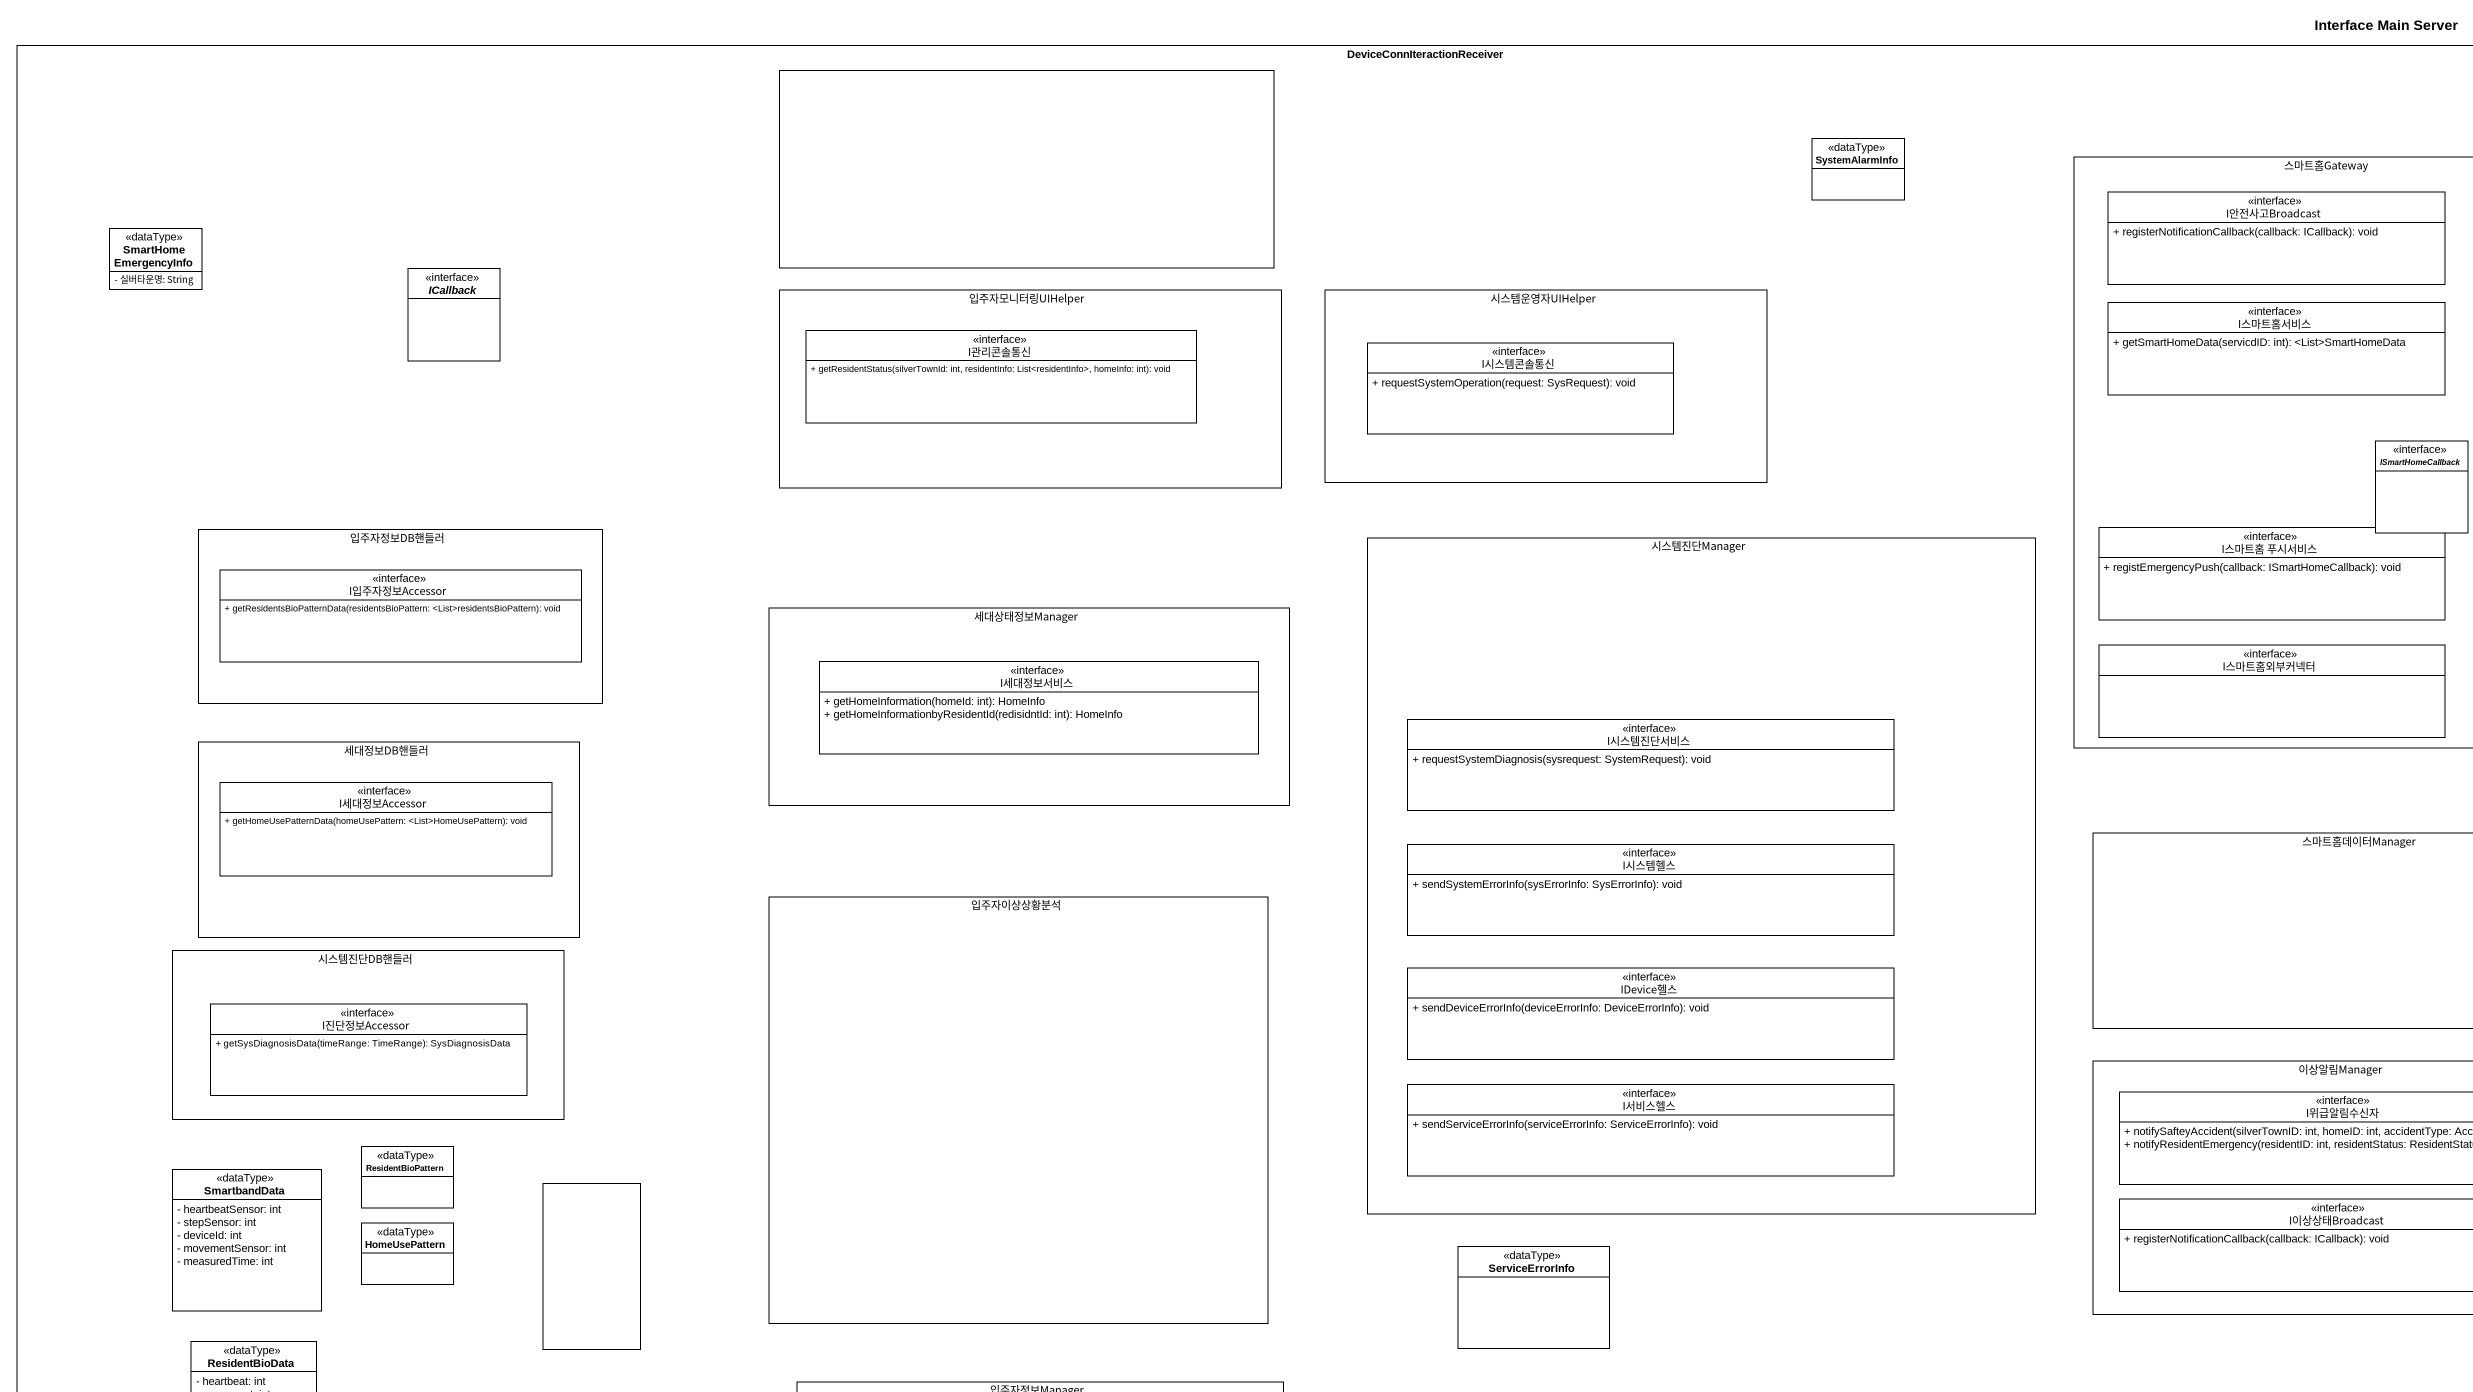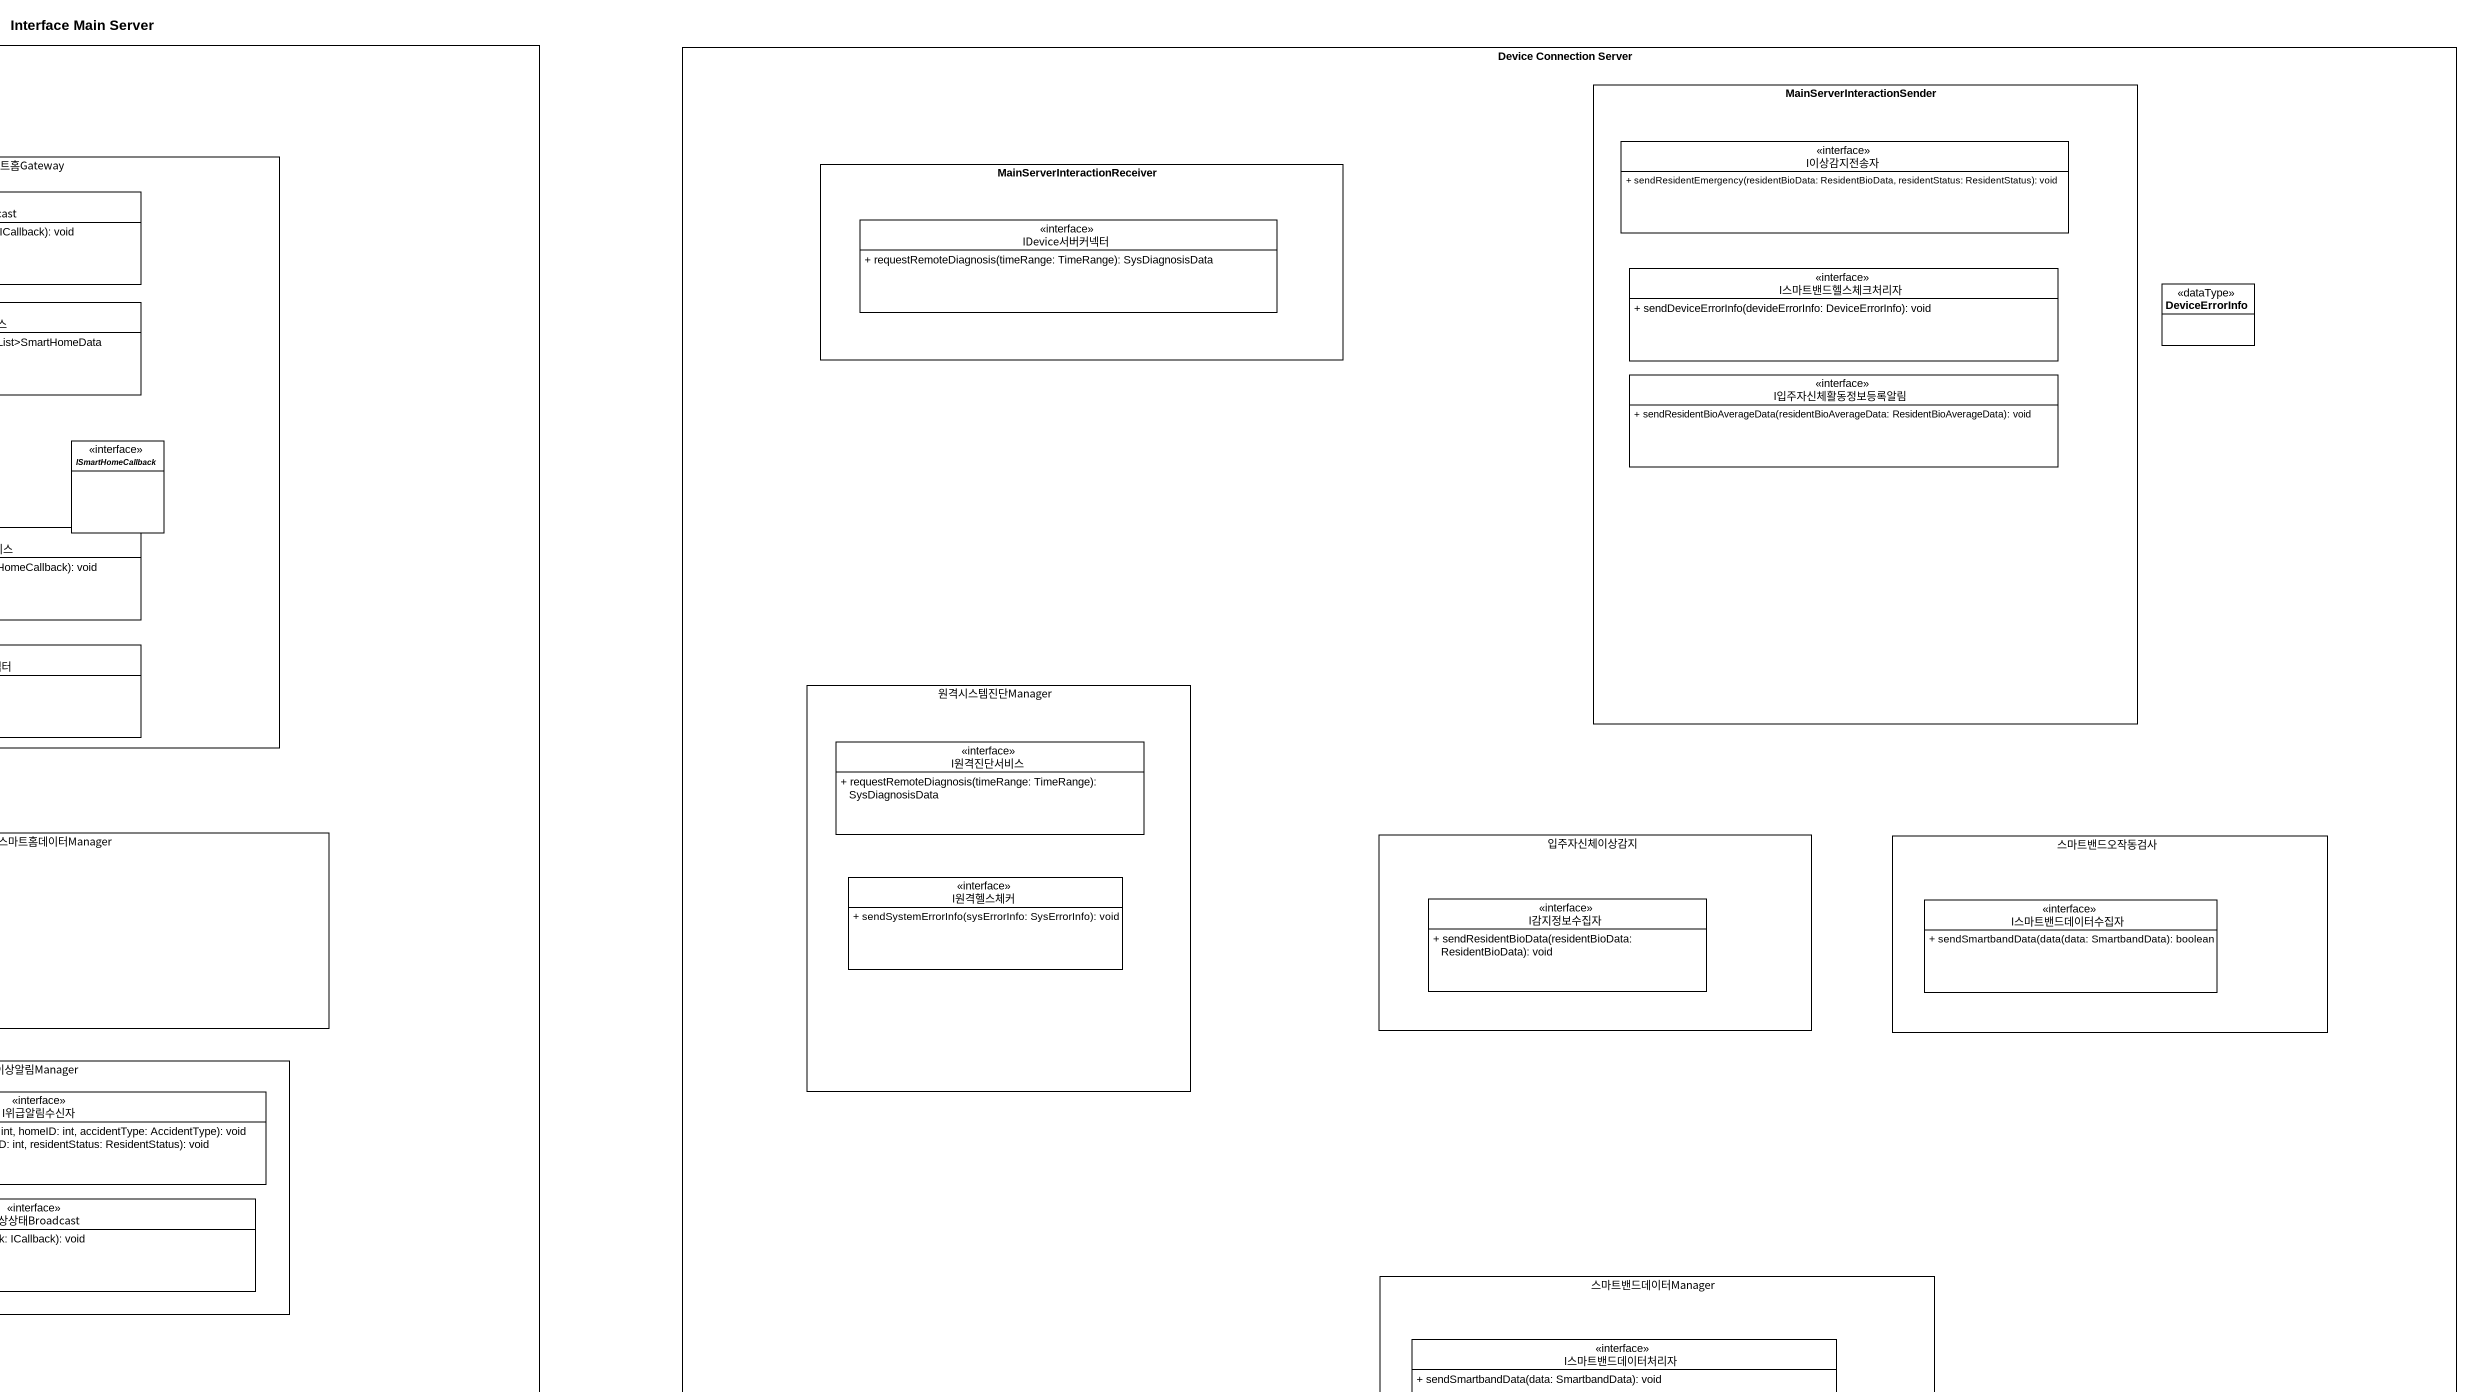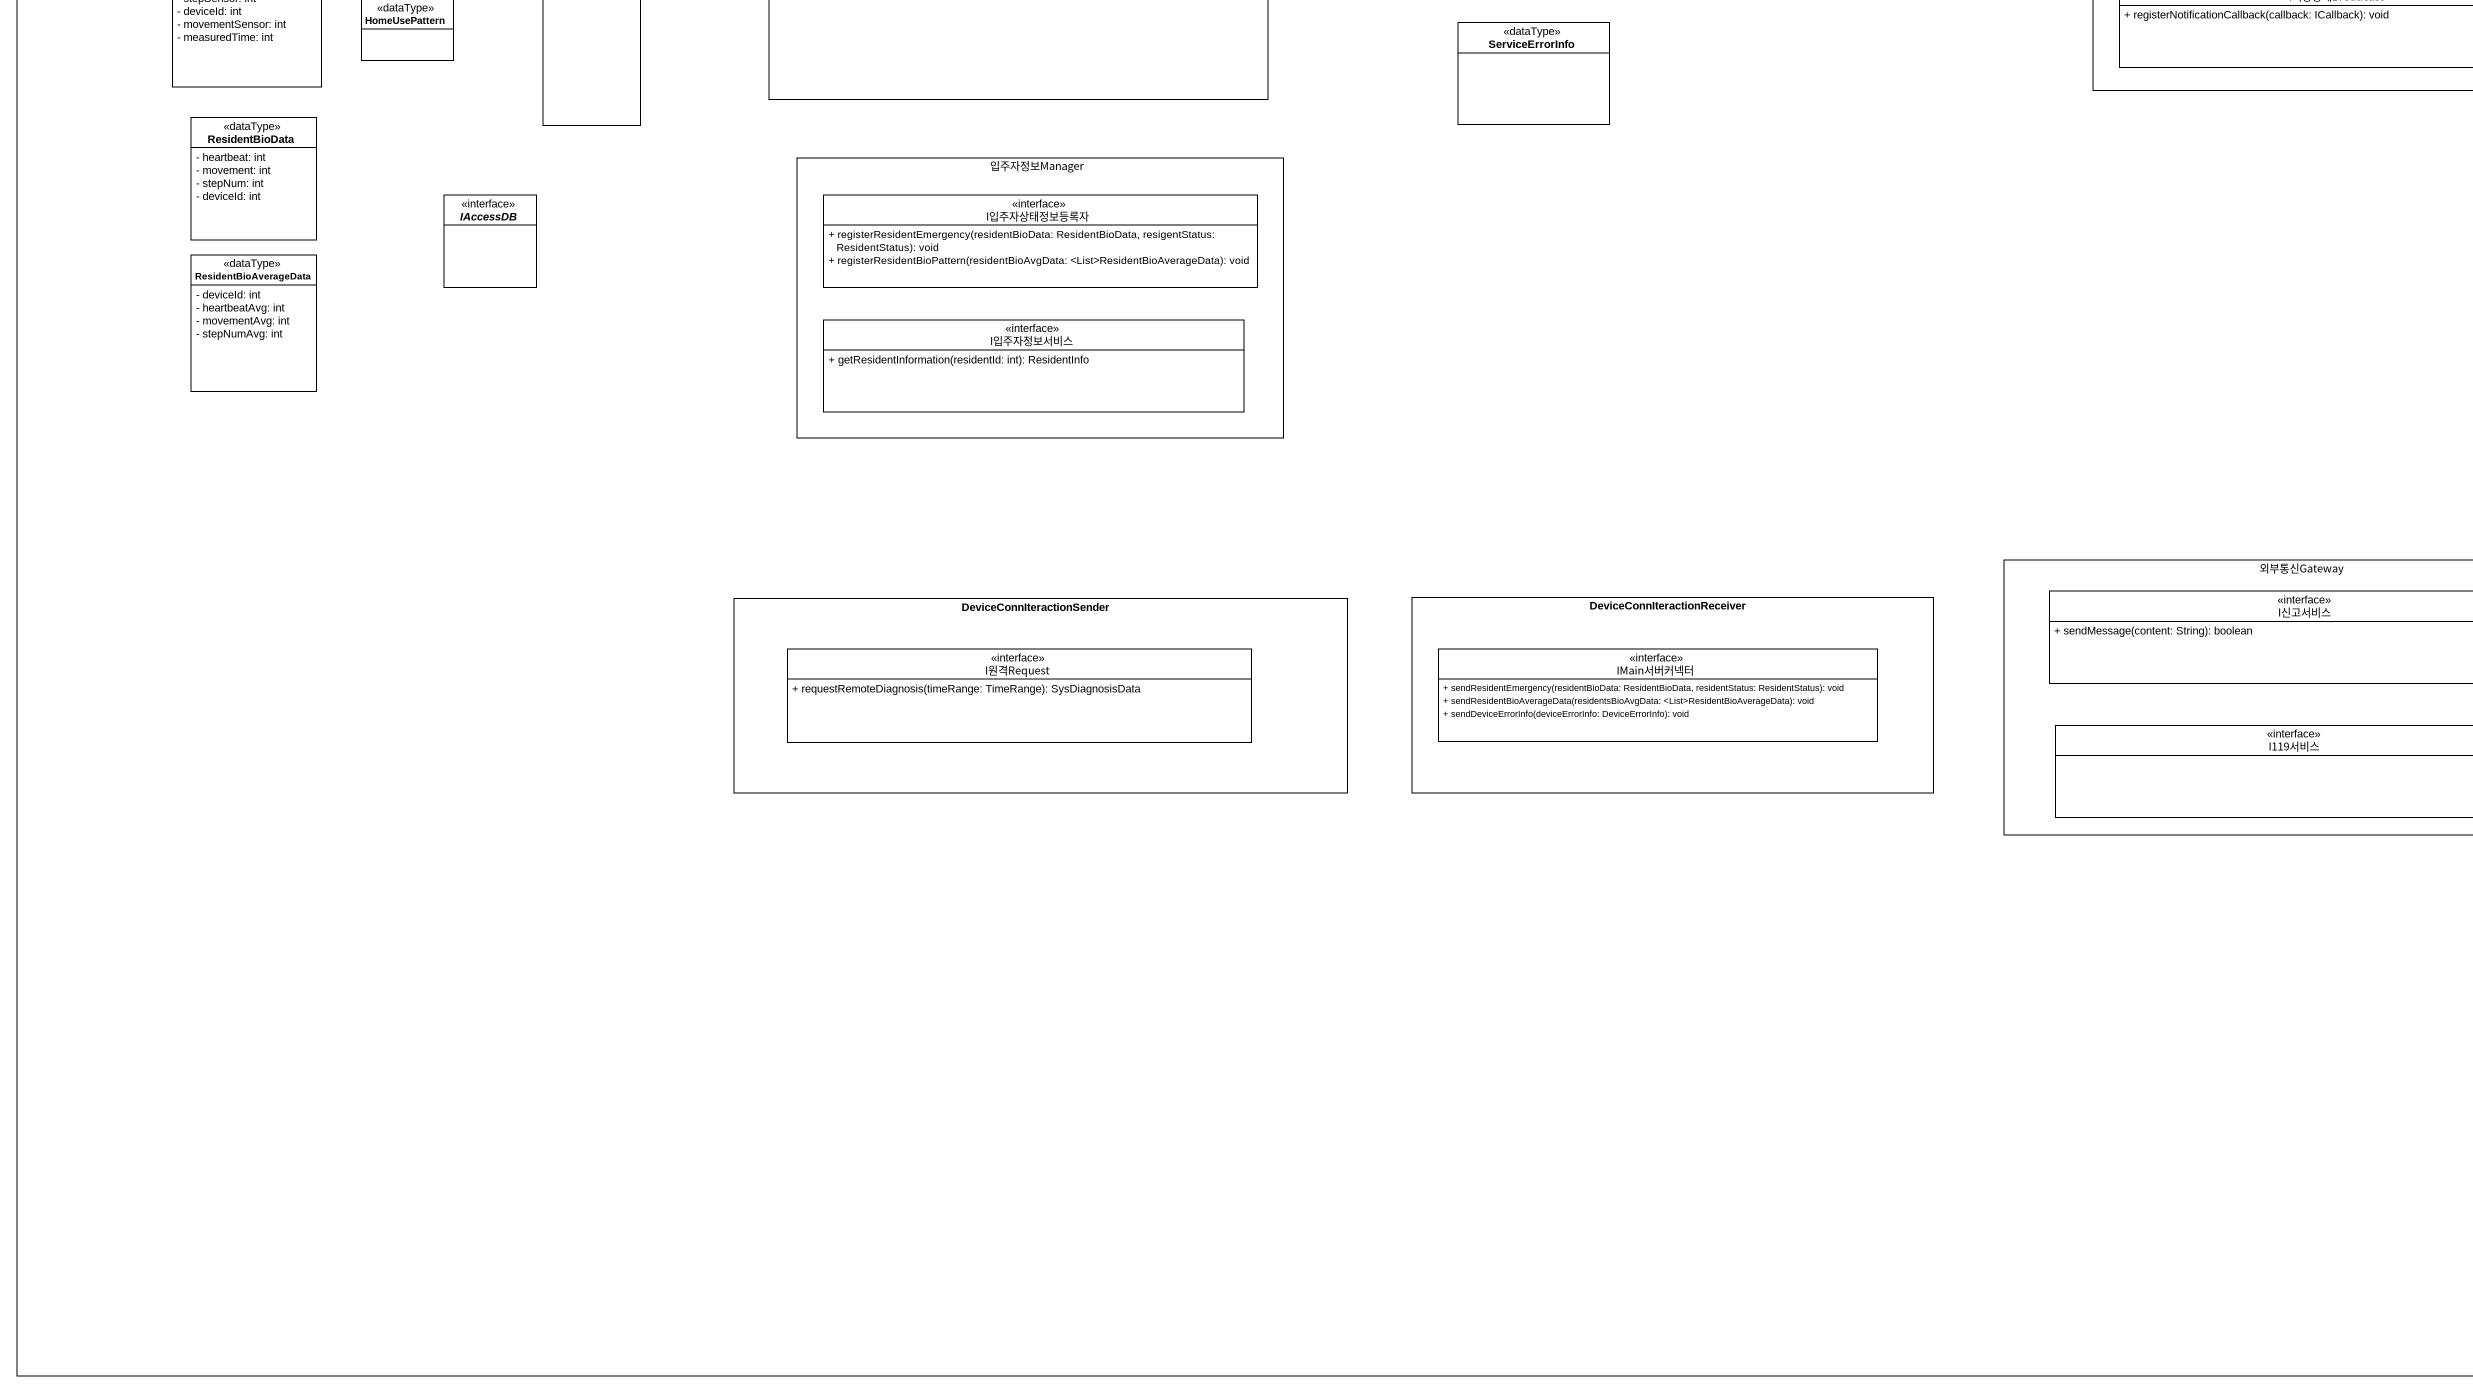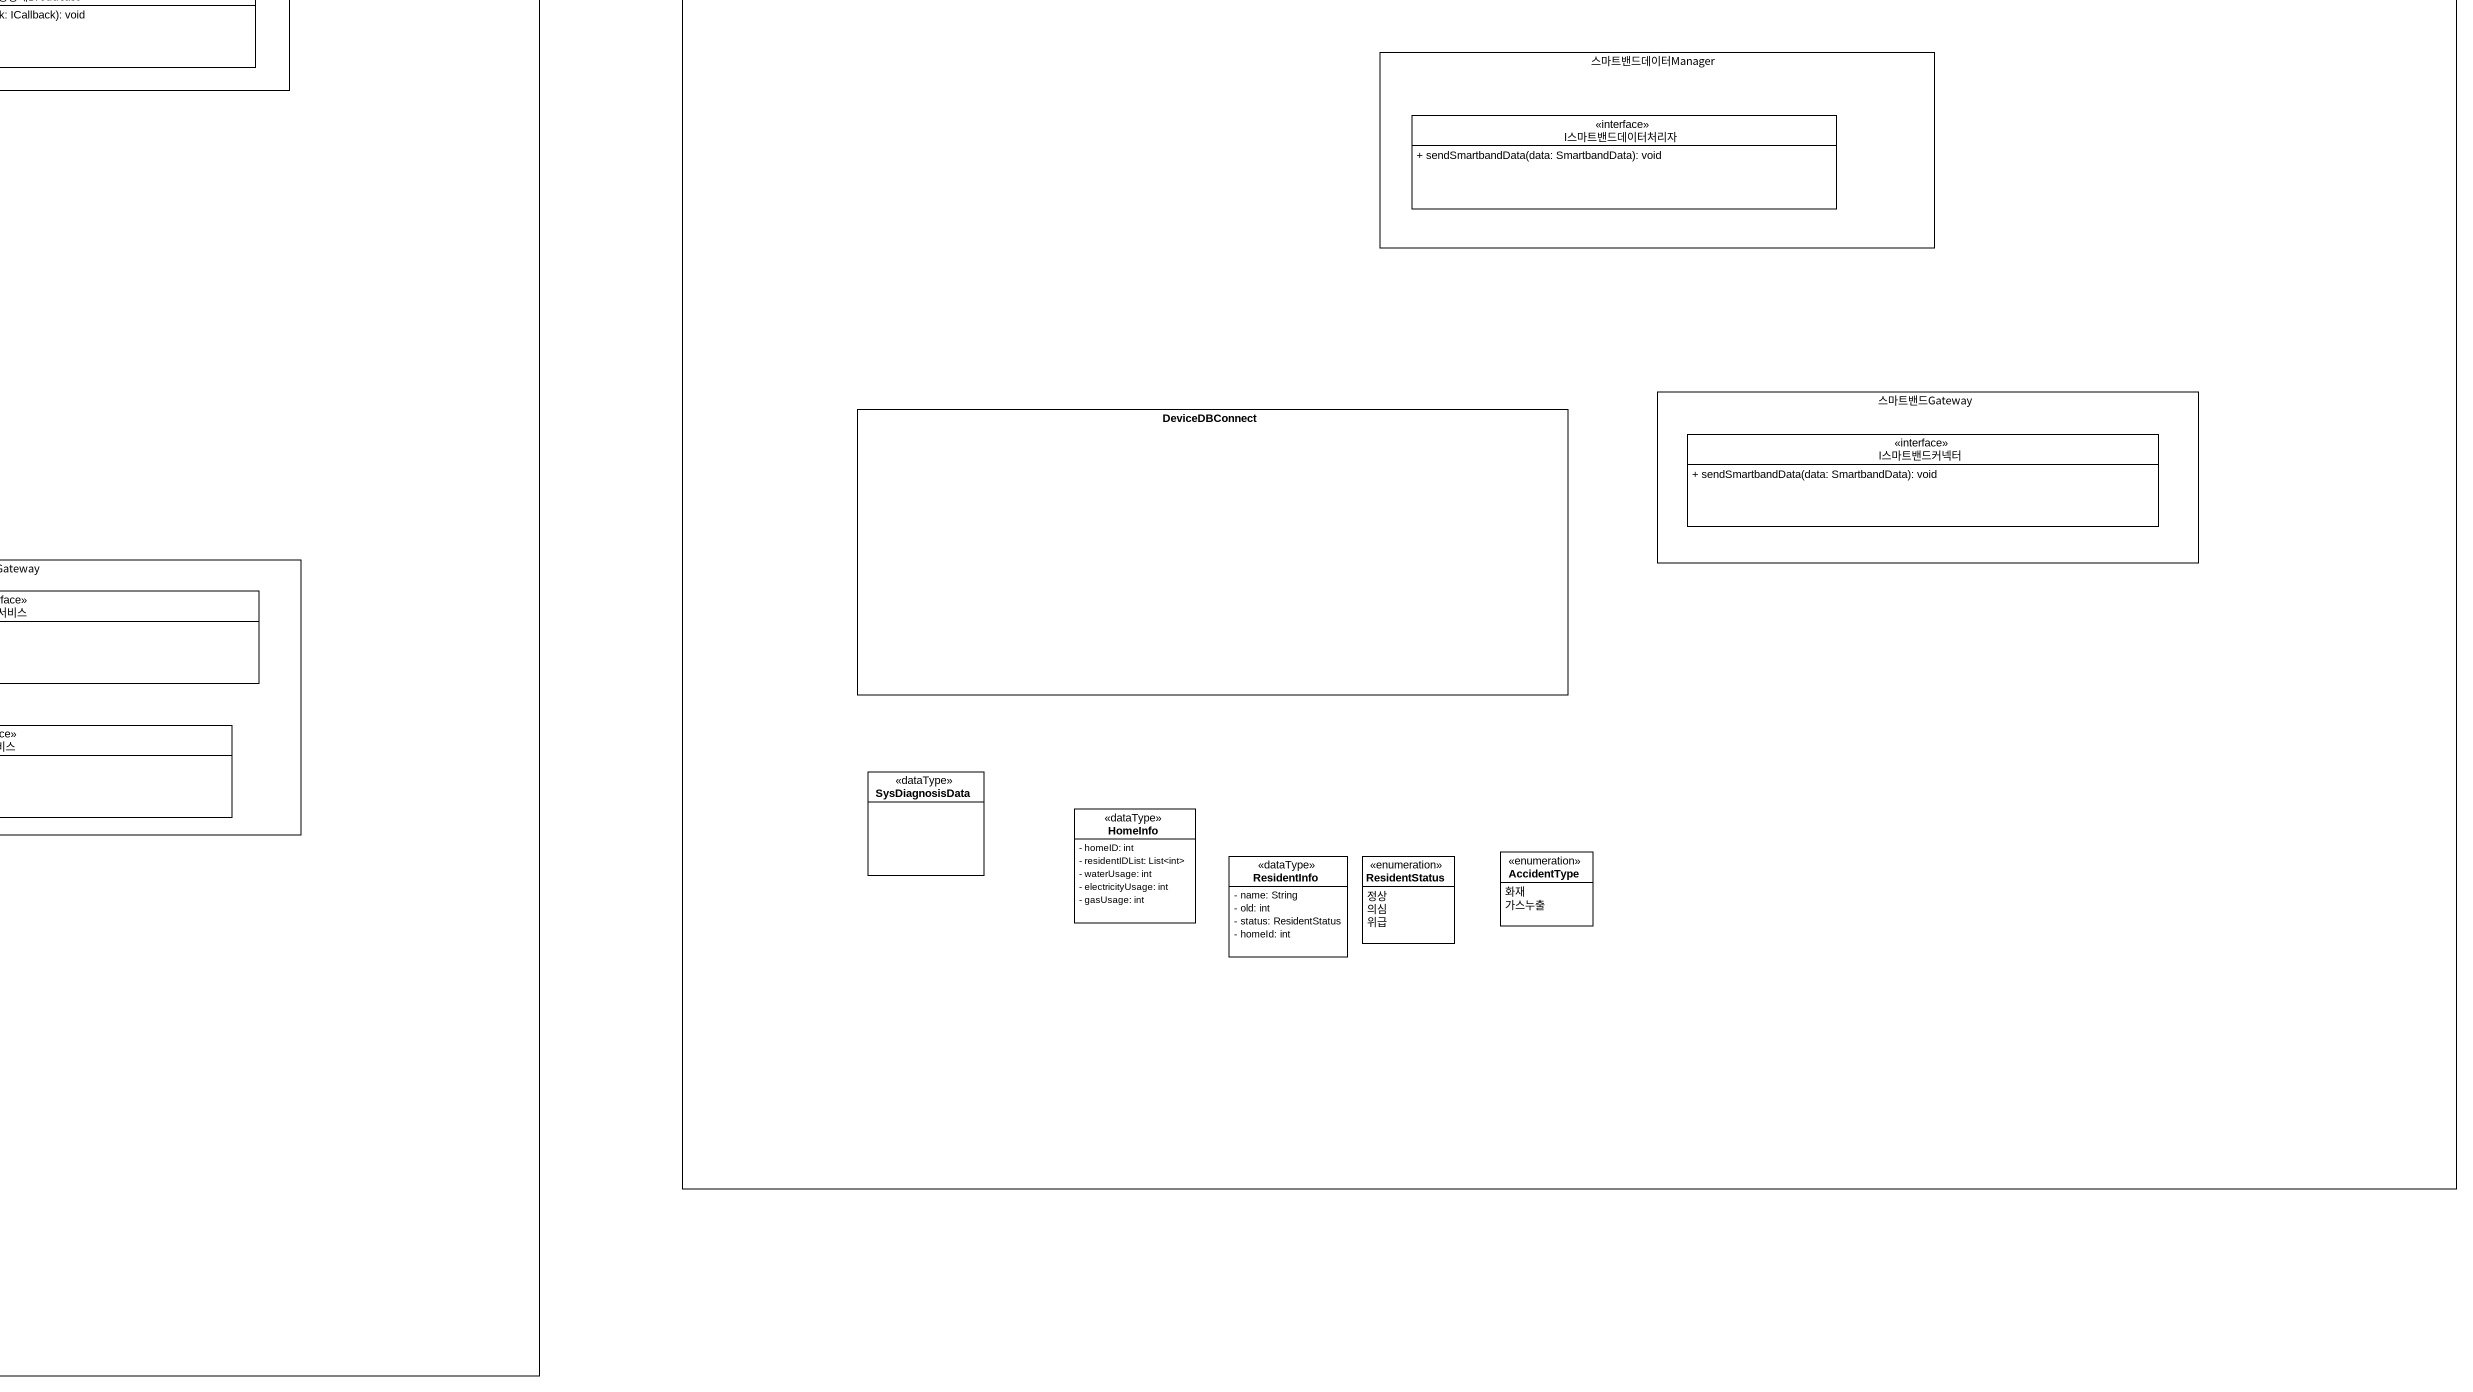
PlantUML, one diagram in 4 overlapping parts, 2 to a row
@startuml
title Interface Main Server
allowmixing
hide circle
hide empty members
skinparam classAttributeIconSize 0
rectangle DeviceConnIteractionReceiver {
  rectangle " " as rectangle1
  class SystemAlarmInfo <<dataType>>
  rectangle 스마트홈Gateway {
    interface I안전사고Broadcast {
      + registerNotificationCallback(callback: ICallback): void
    }
    interface I스마트홈서비스 {
      + getSmartHomeData(servicdID: int): <List>SmartHomeData
    }
    interface ISmartHomeCallback
    interface "I스마트홈 푸시서비스" as I스마트홈_푸시서비스 {
      + registEmergencyPush(callback: ISmartHomeCallback): void
    }
    interface I스마트홈외부커넥터
  }
  class SmartHomeEmergencyInfo <<dataType>> {
    - 실버타운명: String
  }
  interface ICallback
  rectangle 입주자모니터링UIHelper {
    interface I관리콘솔통신 {
      + getResidentStatus(silverTownId: int, residentInfo: List<residentInfo>, homeInfo: int): void
    }
  }
  rectangle 시스템운영자UIHelper {
    interface I시스템콘솔통신 {
      + requestSystemOperation(request: SysRequest): void
    }
  }
  rectangle 입주자정보DB핸들러 {
    interface I입주자정보Accessor {
      + getResidentsBioPatternData(residentsBioPattern: <List>residentsBioPattern): void
    }
  }
  rectangle 시스템진단Manager {
    interface I시스템진단서비스 {
      + requestSystemDiagnosis(sysrequest: SystemRequest): void
    }
    interface I시스템헬스 {
      + sendSystemErrorInfo(sysErrorInfo: SysErrorInfo): void
    }
    interface IDevice헬스 {
      + sendDeviceErrorInfo(deviceErrorInfo: DeviceErrorInfo): void
    }
    interface I서비스헬스 {
      + sendServiceErrorInfo(serviceErrorInfo: ServiceErrorInfo): void
    }
  }
  rectangle 세대상태정보Manager {
    interface I세대정보서비스 {
      + getHomeInformation(homeId: int): HomeInfo
      + getHomeInformationbyResidentId(redisidntId: int): HomeInfo
    }
  }
  rectangle 세대정보DB핸들러 {
    interface I세대정보Accessor {
      + getHomeUsePatternData(homeUsePattern: <List>HomeUsePattern): void
    }
  }
  rectangle 스마트홈데이터Manager
  rectangle 입주자이상상황분석
  rectangle 시스템진단DB핸들러 {
    interface I진단정보Accessor {
      + getSysDiagnosisData(timeRange: TimeRange): SysDiagnosisData
    }
  }
  rectangle 이상알림Manager {
    interface I위급알림수신자 {
      + notifySafteyAccident(silverTownID: int, homeID: int, accidentType: AccidentType): void
      + notifyResidentEmergency(residentID: int, residentStatus: ResidentStatus): void
    }
    interface I이상상태Broadcast {
      + registerNotificationCallback(callback: ICallback): void
    }
  }
  class ResidentBioPattern <<dataType>>
  class SmartbandData <<dataType>> {
    - heartbeatSensor: int
    - stepSensor: int
    - deviceId: int
    - movementSensor: int
    - measuredTime: int
  }
  rectangle " " as rectangle2
  class HomeUsePattern <<dataType>>
  class ServiceErrorInfo <<dataType>>
  class ResidentBioData <<dataType>> {
    - heartbeat: int
    - movement: int
    - stepNum: int
    - deviceId: int
  }
  rectangle 입주자정보Manager {
    interface I입주자상태정보등록자 {
      + registerResidentEmergency(residentBioData: ResidentBioData, resigentStatus: ResidentStatus): void
      + registerResidentBioPattern(residentBioAvgData: <List>ResidentBioAverageData): void
    }
    interface I입주자정보서비스 {
      + getResidentInformation(residentId: int): ResidentInfo
    }
  }
  interface IAccessDB
  class ResidentBioAverageData <<dataType>> {
    - deviceId: int
    - heartbeatAvg: int
    - movementAvg: int
    - stepNumAvg: int
  }
  rectangle 외부통신Gateway {
    interface I신고서비스 {
      + sendMessage(content: String): boolean
    }
    interface I119서비스
  }
  rectangle DeviceConnIteractionSender {
    interface I원격Request {
      + requestRemoteDiagnosis(timeRange: TimeRange): SysDiagnosisData
    }
  }
  rectangle "DeviceConnIteractionReceiver" as DeviceConnIteractionReceiver_2 {
    interface IMain서버커넥터 {
      + sendResidentEmergency(residentBioData: ResidentBioData, residentStatus: ResidentStatus): void
      + sendResidentBioAverageData(residentsBioAvgData: <List>ResidentBioAverageData): void
      + sendDeviceErrorInfo(deviceErrorInfo: DeviceErrorInfo): void
    }
  }
}
rectangle "Device Connection Server" as Device_Connection_Server {
  rectangle MainServerInteractionSender {
    interface I이상감지전송자 {
      + sendResidentEmergency(residentBioData: ResidentBioData, residentStatus: ResidentStatus): void
    }
    interface I스마트밴드헬스체크처리자 {
      + sendDeviceErrorInfo(devideErrorInfo: DeviceErrorInfo): void
    }
    interface I입주자신체활동정보등록알림 {
      + sendResidentBioAverageData(residentBioAverageData: ResidentBioAverageData): void
    }
  }
  rectangle "MainServerInteractionReceiver" as MainServerInteractionReceive {
    interface IDevice서버커넥터 {
      + requestRemoteDiagnosis(timeRange: TimeRange): SysDiagnosisData
    }
  }
  class DeviceErrorInfo <<dataType>>
  rectangle 원격시스템진단Manager {
    interface I원격진단서비스 {
      + requestRemoteDiagnosis(timeRange: TimeRange): SysDiagnosisData
    }
    interface I원격헬스체커 {
      + sendSystemErrorInfo(sysErrorInfo: SysErrorInfo): void
    }
  }
  rectangle 입주자신체이상감지 {
    interface I감지정보수집자 {
      + sendResidentBioData(residentBioData: ResidentBioData): void
    }
  }
  rectangle 스마트밴드오작동검사 {
    interface I스마트밴드데이터수집자 {
      + sendSmartbandData(data(data: SmartbandData): boolean
    }
  }
  rectangle 스마트밴드데이터Manager {
    interface I스마트밴드데이터처리자 {
      + sendSmartbandData(data: SmartbandData): void
    }
  }
  rectangle 스마트밴드Gateway {
    interface I스마트밴드커넥터 {
      + sendSmartbandData(data: SmartbandData): void
    }
  }
  rectangle DeviceDBConnect
  class SysDiagnosisData <<dataType>>
  class HomeInfo <<dataType>> {
    - homeID: int
    - residentIDList: List<int>
    - waterUsage: int
    - electricityUsage: int
    - gasUsage: int
  }
  class ResidentInfo <<dataType>> {
    - name: String
    - old: int
    - status: ResidentStatus
    - homeId: int
  }
  enum ResidentStatus {
    정상
    의심
    위급
  }
  enum AccidentType {
    화재
    가스누출
  }
}
@enduml
